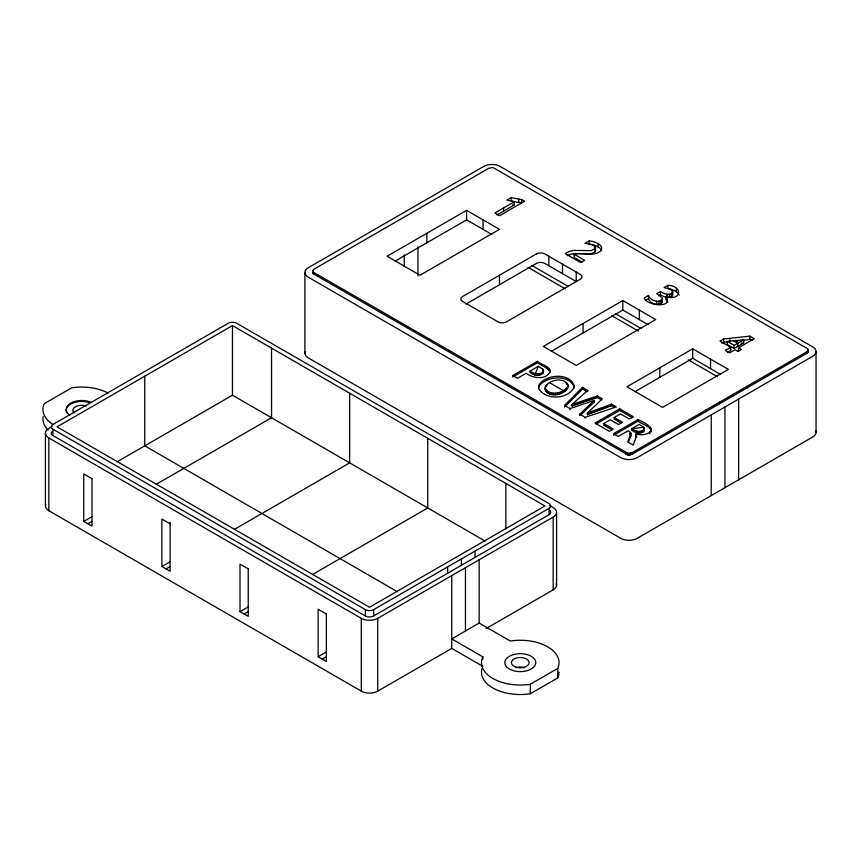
<?xml version="1.0" encoding="UTF-8"?>
<svg xmlns="http://www.w3.org/2000/svg" width="859" height="859" viewBox="0 0 859 859"><rect width="100%" height="100%" fill="white"/><g stroke="black" fill="none" stroke-linecap="round" stroke-linejoin="round"><path stroke-width="1.29" d="M628.273 442.331L630.882 435.932L630.914 433.269L629.722 431.862L627.983 430.853L618.265 436.469L613.498 433.72L638.13 419.493C641.49 421.565 657.114 427.621 648.362 433.097A9.374 5.412 0 0 1 639.429 434.611L636.004 433.881L636.54 437.199L636.004 433.881M630.882 435.932L629.722 433.441M630.914 433.269L627.746 441.945L633.276 445.134L636.54 435.62M567.906 387.559C568.024 376.027 546.635 378.84 545.207 388.44C546.979 399.285 568.497 395.29 567.949 384.821M545.207 390.029L545.25 387.259M550.34 371.045C547.011 380.43 532.805 378.443 526.256 373.268L517.526 378.314L512.759 375.555L512.759 376.983L537.39 362.756L547.516 368.747L550.34 372.462C550.275 365.955 541.202 364.839 537.39 361.338L512.759 375.555M312.708 270.886L314.136 269.092L488.846 168.224L492.926 167.484L806.805 348.217C808.845 349.108 808.845 352.501 806.805 353.382L632.095 454.25L628.015 455.002L314.136 274.257L312.837 273.033L312.708 270.886L314.136 272.679L628.015 453.412L632.095 452.672L806.805 351.803L808.233 350.01M312.708 272.464L313.224 271.369M665.908 296.516C680.8 301.681 683.914 286.251 668.044 285.274L664.114 287.54L670.589 289.386L672.747 291.598L672.447 292.629C669.011 296.076 663.846 293.799 660.431 291.523L656.791 293.628L662.343 297.944L662.235 302.422C659.272 305.74 654.032 304.526 650.918 302.057A13.003 7.506 0 0 1 648.491 298.642L648.491 295.485L644.25 297.923C646.526 306.062 674.336 308.467 665.908 296.516L665.908 299.684L667.958 302.282M658.606 295.743L660.431 294.691C663.846 296.956 669.011 299.243 672.447 295.797L672.747 291.598M644.057 431.078L644.368 428.405L643.724 427.267L639.182 424.4L631.719 428.705L631.719 430.284C635.155 432.893 640.599 434.493 644.057 431.078L644.368 428.405M543.113 373.117L543.489 370.422L542.748 369.112L538.357 366.278L529.992 371.109L529.992 372.538C533.718 375.319 539.484 376.929 543.113 373.117L543.489 370.422M662.235 302.422L662.343 301.112M567.165 255.767A13.787 7.956 0 0 1 573.973 253.577L590.917 253.824L595.212 251.859L595.04 246.544L591.787 244.579L584.925 243.333L589.124 240.907C593.859 241.078 605.692 245.191 600.344 251.279C592.71 257.185 582.67 251.912 574.177 254.253L574.177 257.421L582.305 262.113M595.212 251.859L595.577 247.65M545.25 388.837L545.733 386.045M545.207 388.44C549.9 396.568 564.03 393.497 567.906 385.97M538.357 366.278L534.846 375.029M564.535 406.575L582.466 388.483L587.706 391.511L587.706 390.383L582.466 387.366L564.535 405.448L570.032 408.626L594.138 400.455L594.138 402.033L580.705 414.908M564.535 407.026L582.466 388.944L582.466 387.366M594.138 401.582L579.771 415.38L579.771 414.253L594.138 400.455M587.706 390.383L572.18 404.342L572.18 405.92L597.381 397.556L601.397 399.875M648.491 295.485A13.003 7.506 0 0 0 650.918 298.9C654.032 301.359 659.272 302.583 662.235 299.265M643.724 427.267L631.719 428.705C635.155 431.304 640.599 432.904 644.057 429.489M529.992 371.109C533.718 373.89 539.484 375.512 543.113 371.689M595.212 248.691L590.917 250.656L573.973 250.409A13.787 7.956 0 0 0 567.165 252.6L565.308 253.673L580.684 262.553L584.625 260.288L574.177 254.253M614.432 407.402L611.522 405.716L587.438 414.693L587.352 413.061L602.395 398.866L597.381 395.967L572.18 404.342M588.791 413.523L587.438 414.693M572.18 405.92L573.737 404.75M52.292 426.44L48.823 428.437A11.629 6.711 0 0 0 48.823 437.94L48.823 510.729L361.295 691.141A11.629 6.711 0 0 0 377.745 691.141L451.748 648.405L482.833 666.359M232.467 325.572L57.048 426.859L369.52 607.259L544.95 505.983L232.467 325.572L232.467 395.204L485.206 541.127M466.587 210.358L387.098 256.25L419.997 275.234L499.487 229.342L466.587 210.358L466.587 219.85L395.054 261.157M514.24 201.833L494.881 213.011L499.551 215.706L524.581 201.253L521.638 199.556L511.008 197.667L506.874 200.061L514.24 201.833L514.24 205L497.06 214.922M117.06 461.841L232.467 395.204M91.988 478.688L83.774 473.932L83.774 521.413L91.988 516.667M465.954 304.097L536.488 263.369A5.82 3.361 0 0 1 544.713 263.369L576.228 281.569L576.228 272.078M87.876 523.786L91.988 521.413M156.113 484.39L271.53 417.753L271.53 348.131M170.114 523.786L161.889 519.04L161.889 566.51L170.114 561.765M622.829 300.553L543.339 346.445L576.228 365.44L655.718 319.548L622.829 300.553L622.829 310.056L551.285 351.352M166.002 568.883L170.114 566.51M234.239 529.488L349.645 462.861L349.645 393.229M645.313 300.478L648.491 298.642M692.73 348.829L626.941 386.808L662.568 407.381L728.357 369.391L692.73 348.829L692.73 358.321L634.876 391.715M248.23 568.883L240.005 564.138L240.005 611.619L248.23 606.873M244.117 613.992L248.23 611.619M312.354 574.596L427.771 507.959L427.771 438.326M738.439 350.966L738.439 347.798L754.223 338.693L749.821 336.148L723.579 339.004L719.982 341.087L730.708 347.272L730.708 350.44L727.444 352.33M721.775 343.213L723.579 342.172L727.39 341.957M621.454 423.283L614.196 419.085L614.196 417.506L620.477 413.888L629.411 419.042L633.373 416.755L619.672 408.841L595.04 423.058L609.289 431.293L613.24 429.017L603.759 423.53L603.759 425.119L612.188 429.983M596.157 424.002L619.672 410.419L632.235 417.678M730.708 347.272L725.264 350.418L729.581 352.909L735.025 349.774L737.967 351.471L741.381 349.495L738.439 347.798M727.358 341.399L734.123 345.307L743.658 339.799L743.658 342.966L734.123 348.475L727.358 344.566L727.358 341.399L743.658 339.799M603.759 423.53L610.244 419.783L618.544 424.582L622.496 422.295L614.196 417.506M613.498 435.298L638.13 421.082C641.877 424.604 650.51 425.559 651.229 431.647L651.229 428.985M52.936 429.232L365.408 609.632A5.82 3.361 0 0 0 373.633 609.632L549.051 508.356A5.82 3.361 0 0 0 549.051 503.61L236.579 323.199A5.82 3.361 0 0 0 228.354 323.199L52.936 424.486A5.82 3.361 0 0 0 52.936 429.232L52.936 435.556L365.408 615.967A5.82 3.361 0 0 0 373.633 615.967L549.051 514.691A5.82 3.361 0 0 0 549.985 510.633M48.823 437.94L361.295 618.34A11.629 6.711 0 0 0 377.745 618.34L553.164 517.064A11.629 6.711 0 0 0 553.164 507.562L549.685 505.554M326.345 613.992L318.131 609.246L318.131 656.716L326.345 651.97M322.232 659.089L326.345 656.716M557.716 668.442A38.762 22.377 0 0 0 510.246 641.029L479.161 623.086L451.748 638.913L482.833 656.856A38.762 22.377 0 0 0 530.304 684.269L557.716 668.442L557.716 677.944L530.304 693.761A38.762 22.377 0 0 1 481.985 668.646M486.097 628.573L553.164 589.854A11.629 6.711 0 0 0 556.181 583.368M592.012 402.871L594.138 402.033M579.771 414.253L585.119 417.334L616.375 406.941L611.522 404.138L587.352 413.061M611.522 405.255L587.352 414.188M597.381 397.094L572.18 405.459M752.022 340.583L749.821 339.316L741.779 340.636M741.188 343.278L743.658 342.966M734.305 341.452L737.86 341.13M512.598 204.85L514.24 205M733.844 340.916L737.784 343.192L737.784 346.36M466.587 219.85L491.81 234.41M622.829 310.056L648.051 324.616M531.989 265.517L568.014 286.315M615.645 313.825L641.211 328.578M692.333 358.096L720.561 374.395M527.974 267.31L565.136 288.774M611.608 315.597L638.323 331.026M688.274 359.867L717.308 376.629M582.466 388.944L586.665 391.36M397.492 591.765L144.752 445.842L144.752 376.221M83.774 521.413L91.988 526.159L91.988 478.42M161.889 566.51L170.114 571.256L170.114 522.208M240.005 611.619L248.23 616.365L248.23 568.626M318.131 656.716L326.345 661.462L326.345 613.723M549.556 382.642L563.321 390.662L563.321 392.252M807.718 350.493L808.233 351.589M601.644 250.119C598.884 246.114 593.709 244.675 589.124 244.074L589.124 240.907M672.125 293.681L672.747 294.755M643.724 428.856L644.368 429.983M595.577 250.807L595.04 246.544M679.222 295.195C677.44 290.868 672.135 289.547 668.044 288.431L668.044 285.274M567.949 386.4L567.509 383.726M574.467 387.914C570.226 374.449 548.59 375.673 540.128 384.811A16.428 9.481 0 0 0 538.604 388.526M816.05 351.589L816.05 432.302M808.104 349.441L808.104 352.158M807.718 351.106L807.718 352.695M806.805 351.803L806.805 353.382M749.821 336.148L749.821 339.316M746.858 386.41L746.858 387.989M738.633 399.07L738.633 479.773M734.123 345.307L734.123 348.475M733.156 394.324L733.156 395.902M729.925 338.65L729.925 341.818M724.932 406.983L724.932 487.687M723.579 339.004L723.579 342.172M719.445 402.237L719.445 403.816M711.231 414.897L711.231 495.6M710.543 359.105L710.543 368.608M705.744 410.151L705.744 411.729M676.387 288.624L676.387 291.792M672.372 290.943L672.447 295.797M671.223 293.617L671.223 296.784M669.333 294.336L669.333 297.504M667.25 294.422L667.25 297.579M666.616 294.272L666.616 297.429M660.915 300.435L660.915 303.603M660.431 291.523L660.431 294.691M659.83 367.813L659.83 377.305M658.982 301.176L658.982 304.344M656.813 301.305L656.813 304.473M650.757 427.868L650.757 429.457M649.812 426.719L649.812 428.308M649.791 432.12L649.791 433.698M648.395 425.538L648.395 427.127M642.779 430.531L642.779 432.109M640.943 431.261L640.943 432.839M639.279 310.056L639.279 319.548M638.795 431.486L638.795 433.065M638.13 419.493L638.13 421.082M636.594 431.197L636.594 432.775M636.422 434.643L636.422 436.222M632.095 452.672L632.095 454.25M630.903 453.198L630.903 454.776M630.506 432.496L630.506 434.074M629.98 453.412L629.98 455.002M628.992 453.488L628.992 455.077M628.015 453.412L628.015 455.002M627.091 453.198L627.091 454.776M625.9 452.672L625.9 454.25M619.672 408.841L619.672 410.419M611.522 404.138L611.522 405.716M598.025 243.666L598.025 246.834M597.381 395.967L597.381 397.556M585.119 417.334L585.119 418.462M583.089 323.499L583.089 333.002M572.298 404.406L572.298 405.985M570.032 408.626L570.032 409.754M567.412 387.151L567.412 388.74M566.607 382.695L566.607 384.284M566.489 388.332L566.489 389.911M565.125 389.503L565.125 391.081M562.527 264.164L562.527 273.656M561.356 391.672L561.356 393.25M559.359 392.423L559.359 394.013M557.341 392.928L557.341 394.517M556.578 512.308L556.578 585.108M555.29 393.186L555.29 394.775M553.282 393.186L553.282 394.764M553.164 517.064L553.164 589.854M551.381 392.907L551.381 394.496M549.921 369.821L549.921 371.249M549.577 392.359L549.577 393.948M549.051 508.356L549.051 514.691M548.826 256.25L548.826 265.742M548.976 368.586L548.976 370.004M547.881 391.543L547.881 393.132M547.516 367.319L547.516 368.747M546.603 384.875L546.603 386.453M546.528 390.587L546.528 392.176M545.637 389.557L545.637 391.135M542.748 369.112L542.748 370.53M541.621 372.903L541.621 374.32M539.441 373.805L539.441 375.222M537.39 361.338L537.39 362.756M537.186 374.03L537.186 375.458M530.304 684.269L530.304 693.761M521.638 199.556L521.638 202.724L516.066 202.048L511.008 200.834L511.008 197.667M518.782 199.213L518.782 202.38M505.887 483.434L505.887 528.961M503.599 207.985L503.599 211.142M499.487 275.234L499.487 284.737M483.037 219.85L483.037 229.342M482.833 656.856L482.833 659.229M479.161 559.789L479.161 623.086M475.048 551.081L475.048 557.416M465.46 567.702L465.46 631M461.347 558.994L461.347 565.329M451.748 575.616L451.748 648.405M447.636 566.908L447.636 573.243M426.848 233.304L426.848 242.796M417.936 246.887L417.936 275.9M404.235 254.801L404.235 266.666M377.745 618.34L377.745 691.141M373.633 609.632L373.633 615.967M365.408 609.632L365.408 615.967M361.295 618.34L361.295 691.141M314.136 272.679L314.136 274.257M313.224 271.981L313.224 273.57M312.837 270.317L312.837 273.033M304.891 272.464L304.891 353.178M45.42 433.183L45.42 505.983M815.653 430.563A11.629 6.711 0 0 1 812.646 437.048L637.217 538.335A11.629 6.711 0 0 1 620.778 538.335L308.295 357.924A11.629 6.711 0 0 1 305.289 351.438M515.851 667.722A8.858 5.111 0 0 1 524.709 667.722M559.037 672.146A38.762 22.377 0 0 1 557.716 677.944M52.936 435.556A5.82 3.361 0 0 1 52.012 431.508M48.823 510.729A11.629 6.711 0 0 1 45.817 504.244M69.837 415.208A15.505 8.955 0 0 1 70.749 403.118A15.505 8.955 0 0 1 91.688 402.592M66.734 412.717A15.505 8.955 0 0 1 72.274 403.3A15.505 8.955 0 0 1 89.465 402.646M74.046 412.954A8.858 5.111 0 0 1 75.452 406.779A8.858 5.111 0 0 1 86.147 405.974M48.147 430.134A38.762 22.377 0 0 1 43.165 416.604M53.14 424.571A38.762 22.377 0 0 1 44.271 403.655L71.684 387.828A38.762 22.377 0 0 1 108.084 393.046M574.467 386.325C569.238 399.371 546.131 400.788 538.829 388.848A16.428 9.481 0 0 1 540.128 383.232C548.59 374.094 570.226 372.86 574.467 386.325M483.724 166.442L308.295 267.718A11.629 6.711 0 0 0 308.295 277.21L620.778 457.622A11.629 6.711 0 0 0 637.217 457.622L812.646 356.345A11.629 6.711 0 0 0 812.646 346.843L500.163 166.442A11.629 6.711 0 0 0 483.724 166.442M536.488 253.877L462.475 296.602A5.82 3.361 0 0 0 462.475 301.348L498.113 321.921A5.82 3.361 0 0 0 506.338 321.921L580.34 279.196A5.82 3.361 0 0 0 580.34 274.45L544.713 253.877A5.82 3.361 0 0 0 536.488 253.877M515.851 667.078A8.858 5.111 0 0 0 529.133 662.654A8.858 5.111 0 0 0 515.851 658.219A8.858 5.111 0 0 0 515.851 667.078M512.522 670.407A15.505 8.955 0 0 0 535.78 662.654A15.505 8.955 0 0 0 512.522 654.902A15.505 8.955 0 0 0 512.522 670.407"/></g></svg>
